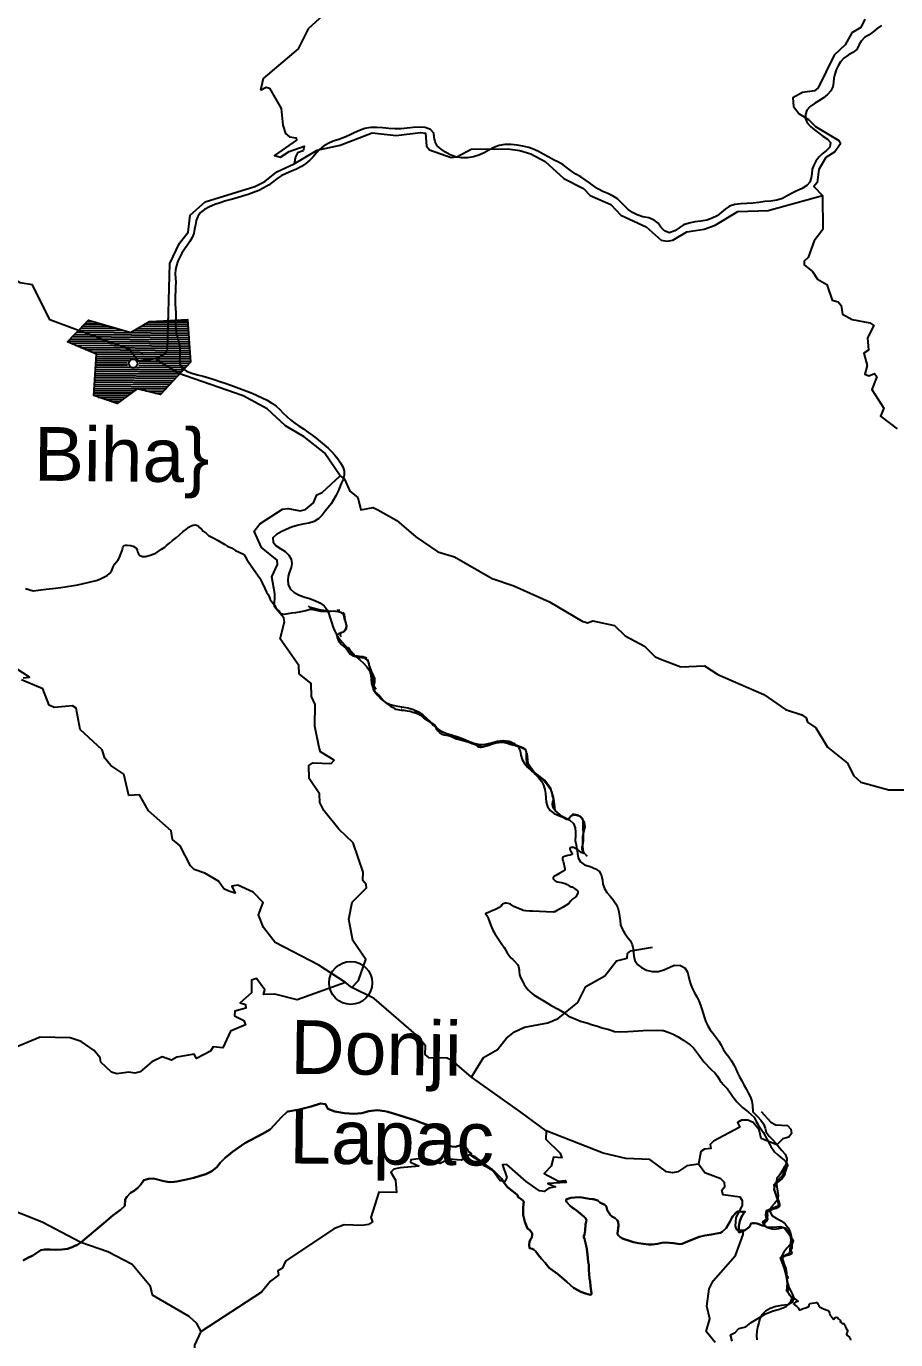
# Model space of a CAD drawing. Header units: metres. Extents: x 13.21 to 19.52, y 42.14 to 46.62.
# Drawn here: x 15.822 to 16.186, y 44.407 to 44.956 of the extents above; entities that cross this region are included whole.
import ezdxf

# ---------------------------------------------------------------- set-up
doc = ezdxf.new("R2010")
doc.units = ezdxf.units.M
doc.header["$MEASUREMENT"] = 0
for name, color, linetype in [('CESTE', 5, 'Continuous'), ('grad_ino', 252, 'Continuous'), ('grad_manji', 1, 'Continuous'), ('hr', 9, 'Continuous'), ('naziv_ino', 252, 'Continuous'), ('naziv_manji', 1, 'Continuous'), ('PRUGE', 7, 'Continuous'), ('RIJEKE', 4, 'Continuous')]:
    doc.layers.add(name, color=color, linetype=linetype)
doc.styles.get("Standard").update_dxf_attribs({"font": 'arial.ttf'})

# ---------------------------------------------------------------- blocks, each defined once
blk = doc.blocks.new('*X41')
at = {"color": 0}
for p, q in [((15.84511, 44.83009), (15.86003, 44.82998)), ((15.84598, 44.83098), (15.85681, 44.8309)), ((15.84685, 44.83187), (15.85359, 44.83182)), ((15.84772, 44.83277), (15.85037, 44.83275)), ((15.86888, 44.82991), (15.88995, 44.82975)), ((15.87039, 44.8308), (15.88989, 44.83065)), ((15.8719, 44.83169), (15.88983, 44.83155)), ((15.87341, 44.83257), (15.88977, 44.83245)), ((15.88535, 44.83338), (15.88971, 44.83335)), ((15.83991, 44.82473), (15.89032, 44.82434)), ((15.84078, 44.82562), (15.89026, 44.82524)), ((15.84165, 44.82651), (15.8902, 44.82614)), ((15.84251, 44.82741), (15.89014, 44.82704)), ((15.84338, 44.8283), (15.89008, 44.82794)), ((15.84425, 44.82919), (15.86325, 44.82905)), ((15.86736, 44.82902), (15.89002, 44.82885)), ((15.84069, 44.82382), (15.89038, 44.82344)), ((15.84283, 44.82291), (15.89044, 44.82254)), ((15.84496, 44.82199), (15.8905, 44.82164)), ((15.84709, 44.82107), (15.89056, 44.82074)), ((15.84923, 44.82016), (15.89062, 44.81984)), ((15.85136, 44.81924), (15.89068, 44.81894)), ((15.8513, 44.81384), (15.86563, 44.81373)), ((15.85136, 44.81474), (15.86461, 44.81464)), ((15.85142, 44.81564), (15.86449, 44.81554)), ((15.85147, 44.81654), (15.86508, 44.81644)), ((15.85153, 44.81744), (15.8908, 44.81714)), ((15.85159, 44.81834), (15.89074, 44.81804)), ((15.86829, 44.81371), (15.88873, 44.81356)), ((15.86892, 44.81641), (15.89086, 44.81624)), ((15.86934, 44.81461), (15.88956, 44.81445)), ((15.86949, 44.81551), (15.89039, 44.81534)), ((15.85096, 44.80845), (15.88376, 44.8082)), ((15.85102, 44.80935), (15.88459, 44.80909)), ((15.85107, 44.81025), (15.88541, 44.80998)), ((15.85113, 44.81114), (15.88624, 44.81088)), ((15.85119, 44.81204), (15.88707, 44.81177)), ((15.85124, 44.81294), (15.8879, 44.81266)), ((15.85056, 44.80215), (15.86505, 44.80204)), ((15.85062, 44.80305), (15.86627, 44.80293)), ((15.85068, 44.80395), (15.86749, 44.80382)), ((15.85073, 44.80485), (15.88044, 44.80462)), ((15.85079, 44.80575), (15.88127, 44.80552)), ((15.85085, 44.80665), (15.8821, 44.80641)), ((15.8509, 44.80755), (15.88293, 44.8073)), ((15.87221, 44.80379), (15.87961, 44.80373)), ((15.87615, 44.80286), (15.87878, 44.80283)), ((15.85238, 44.80124), (15.86383, 44.80115)), ((15.85512, 44.80032), (15.86261, 44.80026)), ((15.85787, 44.79939), (15.86139, 44.79937))]:
    blk.add_line(p, q, dxfattribs=at)

msp = doc.modelspace()

# ---------------------------------------------------------------- linework, layer by layer
at = {"layer": 'CESTE'}
for p, q in [((15.95828, 44.55462), (15.95569, 44.55659)), ((16.02893, 44.50252), (16.00825, 44.51716)), ((16.03951, 44.49466), (16.02893, 44.50252)), ((15.98646, 44.4799), (15.97845, 44.47918)), ((15.98646, 44.4799), (15.97845, 44.47918))]:
    msp.add_line(p, q, dxfattribs=at)
for points in [[(15.8896, 44.98372), (15.89376, 44.97921), (15.89691, 44.97228), (15.90123, 44.97102), (15.90286, 44.96956), (15.91776, 44.96775), (15.92784, 44.96816), (15.93267, 44.96704), (15.9424, 44.96904), (15.94463, 44.96848), (15.94792, 44.96559), (15.94793, 44.96214), (15.94008, 44.95512), (15.93591, 44.94668), (15.92125, 44.93429), (15.92017, 44.92946)], [(16.17261, 44.95914), (16.17087, 44.95567), (16.16713, 44.95333), (16.16442, 44.94831), (16.15979, 44.94405), (16.15318, 44.9304), (16.15158, 44.92919), (16.14656, 44.92842), (16.14255, 44.92617), (16.14279, 44.92267), (16.14511, 44.91949), (16.14902, 44.9172), (16.15197, 44.91431), (16.16173, 44.90845), (16.1624, 44.90695), (16.16006, 44.90363), (16.15632, 44.90126), (16.15345, 44.89626), (16.15266, 44.8909), (16.15132, 44.88923), (16.15486, 44.88549)], [(15.92017, 44.92946), (15.92249, 44.93067), (15.92386, 44.93021), (15.92878, 44.92173), (15.92954, 44.91481)], [(15.92954, 44.91481), (15.93055, 44.9113), (15.93222, 44.90996), (15.93504, 44.90957), (15.93523, 44.90848), (15.92606, 44.9021), (15.92857, 44.90151), (15.93213, 44.90386), (15.93835, 44.906), (15.93799, 44.90413), (15.93565, 44.90319), (15.93472, 44.90164), (15.93424, 44.89861)], [(15.93424, 44.89861), (15.9438, 44.90442), (15.95349, 44.9065), (15.96677, 44.91165), (15.97681, 44.91049), (15.98693, 44.91181), (15.98907, 44.91152), (15.98944, 44.90604), (15.99079, 44.90449), (15.99979, 44.90125), (16.00214, 44.90157), (16.00822, 44.90472), (16.02344, 44.90493), (16.02842, 44.90429), (16.03309, 44.9029), (16.03909, 44.89959), (16.04687, 44.89257), (16.05503, 44.88829), (16.05786, 44.88544), (16.06653, 44.88173), (16.07073, 44.87724), (16.08133, 44.87239), (16.0875, 44.86676), (16.09002, 44.8663), (16.09237, 44.86678), (16.0982, 44.87031), (16.1055, 44.87138), (16.11003, 44.873), (16.11958, 44.87871), (16.13226, 44.87912), (16.15486, 44.88549)], [(15.87646, 44.81726), (15.8804, 44.81938), (15.88127, 44.8211), (15.88228, 44.85702), (15.88627, 44.86554), (15.88998, 44.87017), (15.89071, 44.87727), (15.89706, 44.88279), (15.91783, 44.88915), (15.92194, 44.89124), (15.92697, 44.89526), (15.93424, 44.89861)], [(15.87646, 44.81726), (15.86899, 44.81624), (15.86574, 44.82096), (15.83208, 44.83345), (15.82495, 44.84816), (15.8198, 44.84901), (15.81409, 44.85251), (15.80241, 44.85588), (15.79441, 44.8603), (15.78839, 44.86599), (15.78294, 44.87599), (15.77902, 44.87821), (15.77734, 44.88143), (15.76247, 44.87942), (15.75742, 44.87965), (15.74258, 44.88188), (15.72989, 44.88224), (15.724, 44.88514)], [(16.15486, 44.88549), (16.15505, 44.87126), (16.15151, 44.86644), (16.14893, 44.85951), (16.14722, 44.85806), (16.14731, 44.85648), (16.15068, 44.85367), (16.15285, 44.85048), (16.1567, 44.84829), (16.15896, 44.84164), (16.16148, 44.84099), (16.16268, 44.83942), (16.16327, 44.83583), (16.16726, 44.83364), (16.17464, 44.8323), (16.1763, 44.83109), (16.17372, 44.82597), (16.17418, 44.8208), (16.17217, 44.81951), (16.17362, 44.81436), (16.17258, 44.81085), (16.17426, 44.81004), (16.1767, 44.81105), (16.17768, 44.80965), (16.1755, 44.80432), (16.1806, 44.79652), (16.17918, 44.79318), (16.18606, 44.78802)], [(15.95343, 44.76827), (15.94682, 44.77795), (15.93841, 44.78466), (15.93064, 44.78926), (15.92293, 44.79632), (15.91287, 44.80176), (15.88561, 44.8112), (15.87646, 44.81726)], [(15.95828, 44.55462), (15.96108, 44.55754), (15.96417, 44.56628), (15.95866, 44.57426), (15.95705, 44.58313), (15.95847, 44.59025), (15.96447, 44.59616), (15.9643, 44.59762), (15.96284, 44.5992), (15.96298, 44.60279), (15.95885, 44.615), (15.95285, 44.62072), (15.94662, 44.62849), (15.94497, 44.63187), (15.94486, 44.63547), (15.94043, 44.6419), (15.94033, 44.64736), (15.94198, 44.64836), (15.94966, 44.64818), (15.95091, 44.64948), (15.94526, 44.65307), (15.94466, 44.65486), (15.9429, 44.66377), (15.94301, 44.67276), (15.94152, 44.67619), (15.94134, 44.68153), (15.93635, 44.68555), (15.93621, 44.68906), (15.92838, 44.70018), (15.93015, 44.70729), (15.92989, 44.70902), (15.92594, 44.71357), (15.92616, 44.71899), (15.92487, 44.72611), (15.92722, 44.73123), (15.92705, 44.73307), (15.92058, 44.73839), (15.91749, 44.74523), (15.91987, 44.74833), (15.92934, 44.75438), (15.93165, 44.75468), (15.93671, 44.7537), (15.93892, 44.7542), (15.94228, 44.75699), (15.94371, 44.76034), (15.94589, 44.76133), (15.95343, 44.76827)], [(15.95343, 44.76827), (15.95521, 44.76695), (15.95753, 44.7619), (15.96086, 44.75922), (15.96208, 44.75413), (15.96717, 44.75514), (15.96914, 44.75417), (15.97704, 44.74972), (15.98509, 44.74279), (15.99417, 44.73653), (16.00117, 44.73451), (16.01686, 44.72547), (16.02592, 44.72231), (16.04094, 44.71567), (16.0545, 44.70762), (16.05678, 44.70687), (16.05902, 44.70777), (16.06806, 44.70584), (16.07252, 44.70153), (16.08051, 44.69719), (16.08492, 44.69282), (16.08697, 44.69188), (16.09575, 44.68848), (16.10567, 44.68894), (16.11115, 44.68539), (16.13048, 44.67696), (16.13941, 44.67064), (16.14628, 44.66851), (16.14808, 44.66722), (16.14869, 44.66545), (16.15212, 44.66305), (16.15701, 44.65497), (16.16536, 44.64826), (16.16784, 44.64316), (16.17094, 44.64039), (16.18267, 44.63713), (16.2003, 44.63717)], [(15.82106, 44.68392), (15.82362, 44.68421), (15.81802, 44.68784)], [(15.95569, 44.55659), (15.94457, 44.56388), (15.92628, 44.57339), (15.92144, 44.57969), (15.91935, 44.5849), (15.92132, 44.59009), (15.91706, 44.59444), (15.91063, 44.59729), (15.90813, 44.59691), (15.90952, 44.59395), (15.90699, 44.59476), (15.90489, 44.5958), (15.90263, 44.59894), (15.8969, 44.60229), (15.89244, 44.60391), (15.8909, 44.60533), (15.88657, 44.61378), (15.88335, 44.61645), (15.88286, 44.62001), (15.87338, 44.62837), (15.86959, 44.63505), (15.86509, 44.63472), (15.86305, 44.64366), (15.85767, 44.64727), (15.85515, 44.6504), (15.85403, 44.65383), (15.84482, 44.6623), (15.84308, 44.67131), (15.84161, 44.67218), (15.8339, 44.67151), (15.8319, 44.67246), (15.82927, 44.67936), (15.82024, 44.68308)], [(16.00825, 44.51716), (16.01333, 44.5253), (16.01921, 44.52867), (16.0229, 44.53335), (16.02626, 44.53605), (16.03043, 44.53801), (16.04018, 44.53976), (16.04451, 44.54156), (16.05266, 44.54835), (16.05608, 44.55502), (16.06396, 44.55951), (16.06892, 44.56577), (16.07335, 44.56683), (16.07347, 44.56871), (16.07483, 44.56993), (16.0839, 44.57144)], [(15.95569, 44.55659), (15.93547, 44.54938), (15.92608, 44.55183), (15.92142, 44.55167), (15.92199, 44.55357), (15.91842, 44.55839), (15.91639, 44.55762), (15.91645, 44.5523), (15.91164, 44.54821), (15.91393, 44.5474), (15.91398, 44.546), (15.90936, 44.54469), (15.90929, 44.54279), (15.91323, 44.54077), (15.9139, 44.53892), (15.90766, 44.53628), (15.90447, 44.52932), (15.90035, 44.52978), (15.89926, 44.52802), (15.89343, 44.52488), (15.89238, 44.52665), (15.88514, 44.5254), (15.88304, 44.52423), (15.87902, 44.52563), (15.8748, 44.52351), (15.86983, 44.51936), (15.86766, 44.51882), (15.86511, 44.51923), (15.86017, 44.5185), (15.85796, 44.51914), (15.85341, 44.52339), (15.85324, 44.52523), (15.85069, 44.52829), (15.84529, 44.53204), (15.84069, 44.53352), (15.82816, 44.53377), (15.80626, 44.5247)], [(16.00825, 44.51716), (16.00024, 44.52408), (15.99811, 44.52498), (15.99058, 44.52522), (15.98888, 44.52661), (15.98907, 44.53014), (15.98524, 44.5348), (15.96757, 44.55001), (15.95828, 44.55462)], [(15.89534, 44.41092), (15.89351, 44.41426), (15.89038, 44.41707), (15.87499, 44.42605), (15.87421, 44.42962), (15.86649, 44.43882), (15.85632, 44.4441), (15.84511, 44.4481), (15.82889, 44.45655), (15.80248, 44.46698), (15.78118, 44.48224), (15.76336, 44.49223), (15.76101, 44.49533), (15.76317, 44.5005), (15.762, 44.5032)], [(16.12927, 44.50282), (16.13339, 44.49832), (16.13545, 44.49723), (16.14026, 44.49692), (16.14176, 44.49538), (16.142, 44.49359), (16.14083, 44.49206), (16.13841, 44.49136), (16.13587, 44.48885), (16.12937, 44.49151), (16.12849, 44.49513), (16.12595, 44.49824), (16.12374, 44.49913), (16.12113, 44.49911), (16.11935, 44.49816), (16.12043, 44.49627), (16.10944, 44.49039), (16.10798, 44.48894), (16.10826, 44.48725), (16.10559, 44.48698), (16.10414, 44.48601), (16.10312, 44.48074)], [(16.03951, 44.49466), (16.03937, 44.49121), (16.0453, 44.48534), (16.04598, 44.48335), (16.04259, 44.48364), (16.04158, 44.47987), (16.03871, 44.47688), (16.04468, 44.47372), (16.04748, 44.47397), (16.04791, 44.47313), (16.04023, 44.47266), (16.04335, 44.47128), (16.0406, 44.47077), (16.03864, 44.46941), (16.03676, 44.46969), (16.03114, 44.47352), (16.02302, 44.48059), (16.02122, 44.48042), (16.02311, 44.47523), (16.0222, 44.47355), (16.02026, 44.47376), (16.01679, 44.47868), (16.00977, 44.48385), (16.00751, 44.4847), (16.00402, 44.48238), (15.99893, 44.48287), (15.99516, 44.48106), (15.98825, 44.4833), (15.98292, 44.48251), (15.98283, 44.48161), (15.98646, 44.4799)], [(16.10312, 44.48074), (16.09823, 44.48003), (16.09443, 44.4776), (16.09221, 44.47708), (16.08973, 44.47756), (16.08273, 44.48276), (16.07279, 44.48316), (16.06324, 44.4854), (16.03951, 44.49466)], [(15.97845, 44.47918), (15.97587, 44.47867), (15.97459, 44.47742), (15.9765, 44.47407), (15.97691, 44.46889), (15.96953, 44.46912), (15.96626, 44.45847), (15.96687, 44.45663), (15.96523, 44.45552), (15.96268, 44.45517), (15.95513, 44.45545), (15.95084, 44.45374), (15.93065, 44.44025), (15.92914, 44.43711), (15.92734, 44.43627), (15.92772, 44.43435), (15.92438, 44.43191), (15.92054, 44.42729), (15.89534, 44.41092)], [(16.11013, 44.40622), (16.10634, 44.41087), (16.10779, 44.41616), (16.10665, 44.42148), (16.10751, 44.42863), (16.10924, 44.43198), (16.11855, 44.44264), (16.12179, 44.45141), (16.12189, 44.45302), (16.11917, 44.45332), (16.11862, 44.45481), (16.11879, 44.45853), (16.12151, 44.46356), (16.12157, 44.46541), (16.12053, 44.46694), (16.11345, 44.468), (16.11284, 44.46987), (16.11414, 44.47147), (16.11392, 44.47317), (16.11251, 44.47468), (16.10582, 44.47716), (16.10312, 44.48074)], [(15.85913, 44.30327), (15.86086, 44.30663), (15.86111, 44.32097), (15.85761, 44.32759), (15.86575, 44.34457), (15.8606, 44.36027), (15.86575, 44.36415), (15.87246, 44.37162), (15.88504, 44.38027), (15.88525, 44.39284), (15.89287, 44.3998), (15.89272, 44.40512), (15.89534, 44.41092)]]:
    msp.add_lwpolyline(points, dxfattribs=at)
at = {"layer": 'grad_ino'}
msp.add_lwpolyline([(15.87966, 44.8331), (15.8897, 44.83359), (15.89089, 44.81587), (15.88513, 44.80967), (15.87832, 44.80234), (15.86861, 44.80464), (15.8603, 44.79858), (15.85055, 44.80185), (15.85163, 44.81912), (15.83952, 44.82432), (15.8426, 44.82749), (15.84828, 44.83335), (15.86605, 44.82825), (15.87383, 44.83282)], close=True, dxfattribs=at)
msp.add_circle((15.86698, 44.81525), 0.0018, dxfattribs=at)
at = {"layer": 'grad_manji'}
msp.add_circle((15.95784, 44.55648), 0.00898, dxfattribs=at)
at = {"layer": 'hr'}
for points in [[(15.82204, 44.72132), (15.82525, 44.72032), (15.83061, 44.72096), (15.83453, 44.72141), (15.83679, 44.72163), (15.84383, 44.72278), (15.84864, 44.72392), (15.852, 44.7248), (15.85352, 44.72541), (15.85501, 44.72613), (15.85612, 44.72673), (15.85712, 44.72755), (15.85792, 44.7285), (15.85877, 44.73059), (15.85922, 44.73142), (15.86067, 44.73329), (15.86122, 44.73427), (15.86181, 44.73579), (15.8624, 44.73708), (15.86271, 44.73835), (15.86291, 44.73889), (15.86322, 44.73918), (15.86375, 44.73932), (15.86451, 44.73936), (15.86595, 44.73919), (15.86696, 44.73887), (15.86765, 44.73856), (15.86817, 44.73809), (15.86858, 44.73737), (15.86883, 44.73657), (15.86916, 44.7358), (15.8694, 44.73534), (15.86981, 44.735), (15.87079, 44.73458), (15.87207, 44.73459), (15.87416, 44.73516), (15.87521, 44.73553), (15.87649, 44.73608), (15.87886, 44.73772), (15.88019, 44.73857), (15.88094, 44.73926), (15.88212, 44.7402), (15.88332, 44.74129), (15.88505, 44.7425), (15.88637, 44.74362), (15.8879, 44.74502), (15.8893, 44.74611), (15.89019, 44.74688), (15.89112, 44.74737), (15.89199, 44.74769), (15.89289, 44.74785), (15.89344, 44.74771), (15.89405, 44.74743), (15.89473, 44.7468), (15.89546, 44.74602), (15.89626, 44.74527), (15.89743, 44.74442), (15.89846, 44.74336), (15.90063, 44.74232), (15.90212, 44.74147), (15.90521, 44.73958), (15.90654, 44.73886), (15.90804, 44.7382), (15.90972, 44.73717), (15.91302, 44.73554), (15.91335, 44.73531), (15.91449, 44.7333), (15.91531, 44.73205), (15.91981, 44.72557), (15.9209, 44.7236), (15.92193, 44.72131), (15.92262, 44.71979), (15.92334, 44.7187), (15.9239, 44.71753), (15.92421, 44.71665), (15.92507, 44.7156), (15.92607, 44.71412), (15.9266, 44.71319), (15.92708, 44.71245), (15.92775, 44.71187), (15.92855, 44.71082), (15.92929, 44.71065), (15.93013, 44.71056), (15.93322, 44.71105), (15.93495, 44.71128), (15.93717, 44.71162), (15.93905, 44.71207), (15.94093, 44.71268), (15.94126, 44.71268), (15.94342, 44.71224), (15.94519, 44.71184), (15.94644, 44.71173), (15.94821, 44.71172), (15.94941, 44.71179), (15.95077, 44.71191), (15.95145, 44.71185), (15.95254, 44.71167), (15.95363, 44.71133), (15.9543, 44.71093), (15.95462, 44.71047), (15.95503, 44.70976), (15.95518, 44.70817), (15.95551, 44.70757), (15.95579, 44.70685), (15.95595, 44.70608), (15.95587, 44.70528), (15.95566, 44.70422), (15.9549, 44.70322), (15.95431, 44.70285), (15.95342, 44.70245), (15.95294, 44.70248), (15.95242, 44.70201), (15.95209, 44.70161), (15.95212, 44.70076), (15.95258, 44.69964), (15.95309, 44.69878), (15.95397, 44.69791), (15.9559, 44.6962), (15.95663, 44.69528), (15.95759, 44.69379), (15.95839, 44.69331), (15.95898, 44.69308), (15.9604, 44.69273), (15.96341, 44.69233), (15.96441, 44.69173), (15.96497, 44.6911), (15.96525, 44.69061), (15.96537, 44.68979), (15.96577, 44.68774), (15.96606, 44.68706), (15.96685, 44.68583), (15.96778, 44.68368), (15.96782, 44.68198), (15.96753, 44.68088), (15.96717, 44.67989), (15.96721, 44.67912), (15.96745, 44.67846), (15.96804, 44.67789), (15.9699, 44.6764), (15.97146, 44.67454), (15.97223, 44.67371), (15.97327, 44.67297), (15.97363, 44.6727), (15.97447, 44.6721), (15.97554, 44.6715), (15.97627, 44.67101), (15.97667, 44.6709), (15.979, 44.67041), (15.98005, 44.67036), (15.98141, 44.67021), (15.9827, 44.66998), (15.98427, 44.66944), (15.98527, 44.66912), (15.9863, 44.66875), (15.98703, 44.66837), (15.98766, 44.6678), (15.98818, 44.6672), (15.99124, 44.66528), (15.99284, 44.66436), (15.99345, 44.66364), (15.9936, 44.66247), (15.99399, 44.66207), (15.99463, 44.66167), (15.99509, 44.66095), (15.99556, 44.66056), (15.99686, 44.66006), (15.99771, 44.65997), (15.99868, 44.65982), (15.99951, 44.65956), (16.00079, 44.65901), (16.00191, 44.65839), (16.00264, 44.65828), (16.00327, 44.65822), (16.00519, 44.65766), (16.00723, 44.65706), (16.00856, 44.65656), (16.00974, 44.65626), (16.01024, 44.656), (16.0105, 44.6558), (16.01094, 44.65531), (16.0113, 44.65505), (16.01187, 44.65501), (16.01252, 44.65502), (16.01299, 44.65509), (16.01512, 44.65568), (16.01751, 44.65648), (16.01901, 44.65692), (16.01969, 44.65697), (16.02028, 44.65711), (16.02133, 44.65708), (16.02264, 44.65672), (16.02369, 44.65649), (16.02437, 44.65618), (16.026, 44.65582), (16.02825, 44.65526), (16.02925, 44.65485), (16.03005, 44.65448), (16.03066, 44.65407), (16.03089, 44.6537), (16.03111, 44.65295), (16.03119, 44.65212), (16.03112, 44.65109), (16.0312, 44.65026), (16.03123, 44.64871), (16.03145, 44.64816), (16.03177, 44.64759), (16.03269, 44.64639), (16.03351, 44.64537), (16.03494, 44.64373), (16.03665, 44.64243), (16.03729, 44.64189), (16.03801, 44.64157), (16.03869, 44.64093), (16.04003, 44.63917), (16.04124, 44.63741), (16.04183, 44.63589), (16.04206, 44.63457), (16.04236, 44.63354), (16.04236, 44.6328), (16.04212, 44.63209), (16.04203, 44.63128), (16.04205, 44.63121), (16.04217, 44.63021), (16.04221, 44.62993), (16.04372, 44.6281), (16.04398, 44.62775), (16.04445, 44.62732), (16.04497, 44.62707), (16.0455, 44.62652), (16.04578, 44.62629), (16.04607, 44.62623), (16.04636, 44.62604), (16.04678, 44.6256), (16.04746, 44.62516), (16.04797, 44.62488), (16.04837, 44.62493), (16.04861, 44.62499), (16.04888, 44.6251), (16.0491, 44.62526), (16.04965, 44.62594), (16.05014, 44.62639), (16.05088, 44.62675), (16.05135, 44.62675), (16.05171, 44.6267), (16.05276, 44.62641), (16.05332, 44.62622), (16.05402, 44.62584), (16.0547, 44.62514), (16.05487, 44.62409), (16.05476, 44.62301), (16.05477, 44.62046), (16.05496, 44.61996), (16.055, 44.6197), (16.05501, 44.61863), (16.05496, 44.61746), (16.05498, 44.61565), (16.05469, 44.61397), (16.05442, 44.61313), (16.05444, 44.61261), (16.05439, 44.61223), (16.05447, 44.61194), (16.05518, 44.61089), (16.0552, 44.61071), (16.05511, 44.61061), (16.05491, 44.61063), (16.05406, 44.61095), (16.05307, 44.61183), (16.05266, 44.61202), (16.0515, 44.61276), (16.05115, 44.61303), (16.0509, 44.61311), (16.05018, 44.61312), (16.04991, 44.61305), (16.04957, 44.61288), (16.0494, 44.61274), (16.04932, 44.61255), (16.04954, 44.61199), (16.04986, 44.61134), (16.05041, 44.61047), (16.05045, 44.61032), (16.05039, 44.61021), (16.05021, 44.6101), (16.04957, 44.60992), (16.04854, 44.6097), (16.04719, 44.60936), (16.04649, 44.60901), (16.04635, 44.60876), (16.04628, 44.60857), (16.04634, 44.60796), (16.04655, 44.60733), (16.04732, 44.60427), (16.04735, 44.60391), (16.04724, 44.60368), (16.04711, 44.60346), (16.04521, 44.60227), (16.04353, 44.60141), (16.04291, 44.60114), (16.04265, 44.60095), (16.04249, 44.60074), (16.0424, 44.60049), (16.04236, 44.60027), (16.04245, 44.60001), (16.04285, 44.59956), (16.04328, 44.59914), (16.04373, 44.59884), (16.0442, 44.59865), (16.04583, 44.59841), (16.04649, 44.59827), (16.04748, 44.59795), (16.04795, 44.59771), (16.04829, 44.59763), (16.04905, 44.59705), (16.04962, 44.5967), (16.04987, 44.59665), (16.05011, 44.59665), (16.05029, 44.59659), (16.05186, 44.59556), (16.05251, 44.59497), (16.05272, 44.59465), (16.05269, 44.5941), (16.05207, 44.59261), (16.05182, 44.59239), (16.05109, 44.59195), (16.05059, 44.59157), (16.04977, 44.59081), (16.04915, 44.58982), (16.04901, 44.58963), (16.04883, 44.5895), (16.04663, 44.58818), (16.04375, 44.58653), (16.04308, 44.58616), (16.04283, 44.58615), (16.04246, 44.58608), (16.03382, 44.58649), (16.03287, 44.58652), (16.03246, 44.58645), (16.03099, 44.58658), (16.02991, 44.5868), (16.02899, 44.58709), (16.0279, 44.58755), (16.02599, 44.58847), (16.02461, 44.58935), (16.02413, 44.58954), (16.02361, 44.58967), (16.02291, 44.58978), (16.02239, 44.58978), (16.02195, 44.58971), (16.02162, 44.58957), (16.02129, 44.58938), (16.02094, 44.58906), (16.02056, 44.58846), (16.02027, 44.5882), (16.0199, 44.58798), (16.01856, 44.5873), (16.01689, 44.58663), (16.01473, 44.58568), (16.01414, 44.58551), (16.01475, 44.58462), (16.01531, 44.58347), (16.01578, 44.58204), (16.01641, 44.5804), (16.01724, 44.57857), (16.01824, 44.57686), (16.0207, 44.57302), (16.02196, 44.57127), (16.02304, 44.56929), (16.02396, 44.56814), (16.02472, 44.56696), (16.02552, 44.56622), (16.02615, 44.56573), (16.0277, 44.56398), (16.02794, 44.5634), (16.02802, 44.56268), (16.02821, 44.56197), (16.02825, 44.56111), (16.02836, 44.55997), (16.0288, 44.55879), (16.02955, 44.55721), (16.03035, 44.55586), (16.03126, 44.55437), (16.03205, 44.55342), (16.03309, 44.55252), (16.03454, 44.55138), (16.03652, 44.55008), (16.03892, 44.5487), (16.04164, 44.54708), (16.04447, 44.54556), (16.04683, 44.54417), (16.04883, 44.54265), (16.0495, 44.54227), (16.0519, 44.54129), (16.05385, 44.54054), (16.0565, 44.53981), (16.0589, 44.53899), (16.0609, 44.53835), (16.06329, 44.53764), (16.06522, 44.53716), (16.06697, 44.53661), (16.06809, 44.5362), (16.06994, 44.53611), (16.07358, 44.53618), (16.07582, 44.53629), (16.07792, 44.53651), (16.08, 44.53659), (16.08544, 44.5368), (16.0879, 44.53662), (16.08849, 44.53654), (16.09048, 44.53587), (16.09248, 44.53503), (16.09468, 44.53391), (16.09664, 44.53264), (16.09836, 44.53143), (16.09971, 44.53056), (16.10102, 44.52939), (16.1036, 44.526), (16.10532, 44.52355), (16.10845, 44.52027), (16.10991, 44.51886), (16.11095, 44.5176), (16.11191, 44.5162), (16.11238, 44.51518), (16.11296, 44.51454), (16.11333, 44.51415), (16.11523, 44.51222), (16.11738, 44.50912), (16.1181, 44.508), (16.11908, 44.50686), (16.12152, 44.50446), (16.12402, 44.50246), (16.12631, 44.50039), (16.12719, 44.49856), (16.12803, 44.49718), (16.13017, 44.49409), (16.13082, 44.49285), (16.13157, 44.49153), (16.13217, 44.49019), (16.13303, 44.48871), (16.13337, 44.48812), (16.13489, 44.48591), (16.13628, 44.48462), (16.13727, 44.48377), (16.13828, 44.48304), (16.13902, 44.48244), (16.13975, 44.48166), (16.14023, 44.48077), (16.14027, 44.48028), (16.14018, 44.47971), (16.13982, 44.47928), (16.13927, 44.4776), (16.139, 44.47598), (16.13809, 44.47473), (16.13708, 44.47399), (16.13551, 44.47258), (16.135, 44.47172), (16.13467, 44.47087), (16.13462, 44.47013), (16.13515, 44.46892), (16.13543, 44.46789), (16.13577, 44.46691), (16.13642, 44.46582), (16.13697, 44.46411), (16.13701, 44.46353), (16.13677, 44.46307), (16.13628, 44.46267), (16.13551, 44.4623), (16.13441, 44.46193), (16.13396, 44.46185), (16.13317, 44.46138), (16.13252, 44.4613), (16.13208, 44.4611), (16.13192, 44.46079), (16.13183, 44.4601), (16.13195, 44.45913), (16.13179, 44.45861), (16.13198, 44.45781), (16.13195, 44.45744), (16.13162, 44.45709), (16.13081, 44.45638), (16.13054, 44.45586), (16.13058, 44.45552), (16.13114, 44.45495), (16.13042, 44.45497), (16.12974, 44.45517), (16.12766, 44.45597), (16.1265, 44.45612), (16.1257, 44.45616), (16.12518, 44.45598), (16.12482, 44.4556), (16.12466, 44.45498), (16.12434, 44.4545), (16.12276, 44.45337), (16.12186, 44.45296), (16.12013, 44.45227), (16.1199, 44.45293), (16.11997, 44.45371), (16.11994, 44.45493), (16.12043, 44.45694), (16.12095, 44.45843), (16.12147, 44.4594), (16.12207, 44.46026), (16.12256, 44.46084), (16.12238, 44.46084), (16.12116, 44.46089), (16.12048, 44.46101), (16.1194, 44.46093), (16.11857, 44.46027), (16.11798, 44.45961), (16.11742, 44.45905), (16.11706, 44.45839), (16.11627, 44.45665), (16.11463, 44.454), (16.113, 44.4525), (16.11228, 44.45212), (16.11144, 44.45193), (16.1099, 44.45171), (16.10862, 44.45144), (16.10574, 44.45094), (16.10345, 44.45045), (16.09749, 44.44806), (16.09629, 44.44755), (16.09538, 44.44733), (16.09529, 44.44735), (16.09261, 44.44779), (16.091, 44.44796), (16.08941, 44.448), (16.08778, 44.44791), (16.08596, 44.44751), (16.08388, 44.44727), (16.0822, 44.44724), (16.08008, 44.44751), (16.07805, 44.44781), (16.07601, 44.44823), (16.07382, 44.44882), (16.07211, 44.44937), (16.07107, 44.44987), (16.07024, 44.45042), (16.06965, 44.451), (16.06934, 44.45146), (16.06922, 44.45198), (16.06954, 44.45386), (16.06968, 44.45521), (16.06954, 44.45674), (16.06908, 44.45743), (16.06836, 44.45821), (16.06749, 44.45864), (16.06682, 44.45902), (16.06643, 44.45948), (16.06583, 44.46025), (16.06502, 44.4615), (16.06486, 44.46224), (16.06468, 44.4629), (16.0644, 44.46339), (16.06401, 44.4638), (16.06194, 44.46473), (16.06159, 44.46509), (16.06103, 44.46556), (16.05932, 44.46612), (16.05885, 44.46618), (16.05744, 44.46623), (16.05676, 44.46644), (16.05441, 44.46685), (16.05321, 44.46692), (16.04977, 44.46666), (16.04852, 44.46635), (16.04804, 44.46612), (16.04788, 44.46583), (16.04782, 44.46546), (16.04801, 44.46503), (16.04944, 44.46345), (16.05047, 44.46259), (16.05114, 44.46209), (16.05197, 44.4616), (16.05371, 44.46012), (16.05458, 44.45949), (16.05534, 44.45882), (16.05573, 44.45836), (16.05605, 44.45787), (16.05628, 44.45741), (16.05623, 44.45684), (16.05596, 44.45549), (16.05581, 44.45299), (16.05549, 44.45134), (16.05521, 44.45062), (16.05521, 44.45046), (16.0552, 44.45033), (16.05548, 44.4496), (16.05592, 44.4479), (16.05649, 44.44545), (16.05681, 44.44302), (16.05687, 44.44147), (16.05705, 44.43976), (16.05736, 44.43874), (16.05736, 44.4366), (16.0575, 44.43496), (16.05755, 44.43302), (16.05784, 44.43178), (16.05805, 44.4298), (16.05849, 44.42684), (16.05838, 44.42645), (16.05821, 44.42628), (16.05793, 44.42617), (16.05597, 44.42675), (16.05399, 44.42745), (16.05299, 44.42795), (16.05097, 44.42908), (16.04813, 44.43166), (16.04426, 44.43492), (16.04133, 44.43701), (16.0407, 44.4375), (16.03906, 44.43954), (16.03755, 44.44118), (16.03622, 44.44281), (16.03515, 44.44425), (16.03468, 44.44482), (16.03444, 44.44502), (16.03365, 44.44534), (16.03306, 44.44547), (16.03259, 44.44561), (16.03243, 44.44701), (16.03257, 44.44833), (16.03296, 44.44924), (16.03356, 44.45008), (16.03365, 44.45132), (16.0336, 44.45189), (16.03266, 44.45322), (16.03175, 44.45392), (16.03062, 44.45662), (16.02984, 44.45953), (16.02983, 44.46055), (16.02992, 44.46255), (16.03008, 44.46408), (16.0301, 44.46506), (16.02981, 44.46541), (16.02897, 44.46627), (16.02802, 44.46679), (16.0278, 44.467), (16.02746, 44.46782), (16.02718, 44.46815), (16.02336, 44.47118), (16.02155, 44.47352), (16.02076, 44.4748), (16.02044, 44.4752), (16.01888, 44.47666), (16.01775, 44.47779), (16.01745, 44.47802), (16.01605, 44.47884), (16.01468, 44.47971), (16.01345, 44.48016), (16.0127, 44.48071), (16.01011, 44.4832), (16.00941, 44.48358), (16.00826, 44.48431), (16.00822, 44.48517), (16.00705, 44.486), (16.00672, 44.48631), (16.00645, 44.48716), (16.00612, 44.48761), (16.00585, 44.48812), (16.00466, 44.48879), (16.00379, 44.48869), (16.00155, 44.48807), (16.00011, 44.48811), (15.99893, 44.48835), (15.99812, 44.48882), (15.99794, 44.48933), (15.99781, 44.49035), (15.99782, 44.49158), (15.99757, 44.49268), (15.99682, 44.49374), (15.99564, 44.49482), (15.99463, 44.49541), (15.99269, 44.49657), (15.99147, 44.49695), (15.98941, 44.49738), (15.98737, 44.498), (15.98464, 44.4991), (15.98101, 44.50021), (15.97754, 44.50134), (15.97335, 44.50258), (15.97212, 44.50295), (15.96885, 44.50337), (15.96539, 44.50287), (15.96246, 44.50212), (15.9592, 44.50175), (15.95521, 44.50205), (15.95123, 44.50273), (15.94833, 44.50393), (15.94727, 44.50588), (15.94528, 44.50616), (15.94126, 44.50489), (15.93634, 44.50363), (15.93177, 44.50283), (15.93142, 44.50277), (15.92882, 44.50029), (15.92759, 44.49887), (15.92584, 44.49704), (15.92414, 44.49527), (15.92095, 44.49344), (15.91362, 44.48957), (15.90848, 44.48598), (15.90764, 44.48526), (15.90542, 44.48335), (15.90333, 44.48131), (15.90193, 44.47954), (15.89985, 44.4778), (15.89736, 44.47664), (15.89488, 44.47587), (15.89226, 44.475), (15.88854, 44.47415), (15.88523, 44.47349), (15.88415, 44.47339), (15.88207, 44.47322), (15.87975, 44.47363), (15.8755, 44.47474), (15.8733, 44.47466), (15.87139, 44.47409), (15.87011, 44.47233), (15.86899, 44.47096), (15.86733, 44.4696), (15.86581, 44.46883), (15.86428, 44.46716), (15.86357, 44.46599), (15.86353, 44.46334), (15.86336, 44.46318), (15.86173, 44.46168), (15.85867, 44.45945), (15.85477, 44.45613), (15.84505, 44.44805), (15.84339, 44.44698), (15.84299, 44.44681), (15.84285, 44.44674), (15.84145, 44.44611), (15.83954, 44.44535), (15.83719, 44.44506), (15.83444, 44.44499), (15.83225, 44.44511), (15.82991, 44.44512), (15.82841, 44.44483), (15.82716, 44.44396), (15.82508, 44.4426), (15.823, 44.44163), (15.82107, 44.44057)], [(15.82107, 44.44057), (15.823, 44.44163), (15.82508, 44.4426), (15.82716, 44.44396), (15.82841, 44.44483), (15.82991, 44.44512), (15.83225, 44.44511), (15.83444, 44.44499), (15.83719, 44.44506), (15.83954, 44.44535), (15.84145, 44.44611), (15.84285, 44.44674), (15.84299, 44.44681), (15.84339, 44.44698), (15.84505, 44.44805), (15.85477, 44.45613), (15.85867, 44.45945), (15.86173, 44.46168), (15.86336, 44.46318), (15.86353, 44.46334), (15.86357, 44.46599), (15.86428, 44.46716), (15.86581, 44.46883), (15.86733, 44.4696), (15.86899, 44.47096), (15.87011, 44.47233), (15.87139, 44.47409), (15.8733, 44.47466), (15.8755, 44.47474), (15.87975, 44.47363), (15.88207, 44.47322), (15.88415, 44.47339), (15.88523, 44.47349), (15.88854, 44.47415), (15.89226, 44.475), (15.89488, 44.47587), (15.89736, 44.47664), (15.89985, 44.4778), (15.90193, 44.47954), (15.90333, 44.48131), (15.90542, 44.48335), (15.90764, 44.48526), (15.90848, 44.48598), (15.91362, 44.48957), (15.92095, 44.49344), (15.92414, 44.49527), (15.92584, 44.49704), (15.92759, 44.49887), (15.92882, 44.50029), (15.93142, 44.50277), (15.93177, 44.50283), (15.93634, 44.50363), (15.94126, 44.50489), (15.94528, 44.50616), (15.94727, 44.50588), (15.94833, 44.50393), (15.95123, 44.50273), (15.95521, 44.50205), (15.9592, 44.50175), (15.96246, 44.50212), (15.96539, 44.50287), (15.96885, 44.50337), (15.97212, 44.50295), (15.97335, 44.50258), (15.97754, 44.50134), (15.98101, 44.50021), (15.98464, 44.4991), (15.98737, 44.498), (15.98941, 44.49738), (15.99147, 44.49695), (15.99269, 44.49657), (15.99463, 44.49541), (15.99564, 44.49482), (15.99682, 44.49374), (15.99757, 44.49268), (15.99782, 44.49158), (15.99781, 44.49035), (15.99794, 44.48933), (15.99812, 44.48882), (15.99893, 44.48835), (16.00011, 44.48811), (16.00155, 44.48807), (16.00379, 44.48869), (16.00466, 44.48879), (16.00585, 44.48812), (16.00612, 44.48761), (16.00645, 44.48716), (16.00672, 44.48631), (16.00705, 44.486), (16.00822, 44.48517), (16.00826, 44.48431), (16.00941, 44.48358), (16.01011, 44.4832), (16.0127, 44.48071), (16.01345, 44.48016), (16.01468, 44.47971), (16.01605, 44.47884), (16.01745, 44.47802), (16.01775, 44.47779), (16.01888, 44.47666), (16.02044, 44.4752), (16.02076, 44.4748), (16.02155, 44.47352), (16.02336, 44.47118), (16.02718, 44.46815), (16.02746, 44.46782), (16.0278, 44.467), (16.02802, 44.46679), (16.02897, 44.46627), (16.02981, 44.46541), (16.0301, 44.46506), (16.03008, 44.46408), (16.02992, 44.46255), (16.02983, 44.46055), (16.02984, 44.45953), (16.03062, 44.45662), (16.03175, 44.45392), (16.03266, 44.45322), (16.0336, 44.45189), (16.03365, 44.45132), (16.03356, 44.45008), (16.03296, 44.44924), (16.03257, 44.44833), (16.03243, 44.44701), (16.03259, 44.44561), (16.03306, 44.44547), (16.03365, 44.44534), (16.03444, 44.44502), (16.03468, 44.44482), (16.03515, 44.44425), (16.03622, 44.44281), (16.03755, 44.44118), (16.03906, 44.43954), (16.0407, 44.4375), (16.04133, 44.43701), (16.04426, 44.43492), (16.04813, 44.43166), (16.05097, 44.42908), (16.05299, 44.42795), (16.05399, 44.42745), (16.05597, 44.42675), (16.05793, 44.42617), (16.05821, 44.42628), (16.05838, 44.42645), (16.05849, 44.42684), (16.05805, 44.4298), (16.05784, 44.43178), (16.05755, 44.43302), (16.0575, 44.43496), (16.05736, 44.4366), (16.05736, 44.43874), (16.05705, 44.43976), (16.05687, 44.44147), (16.05681, 44.44302), (16.05649, 44.44545), (16.05592, 44.4479), (16.05548, 44.4496), (16.0552, 44.45033), (16.05521, 44.45046), (16.05521, 44.45062), (16.05549, 44.45134), (16.05581, 44.45299), (16.05596, 44.45549), (16.05623, 44.45684), (16.05628, 44.45741), (16.05605, 44.45787), (16.05573, 44.45836), (16.05534, 44.45882), (16.05458, 44.45949), (16.05371, 44.46012), (16.05197, 44.4616), (16.05114, 44.46209), (16.05047, 44.46259), (16.04944, 44.46345), (16.04801, 44.46503), (16.04782, 44.46546), (16.04788, 44.46583), (16.04804, 44.46612), (16.04852, 44.46635), (16.04977, 44.46666), (16.05321, 44.46692), (16.05441, 44.46685), (16.05676, 44.46644), (16.05744, 44.46623), (16.05885, 44.46618), (16.05932, 44.46612), (16.06103, 44.46556), (16.06159, 44.46509), (16.06194, 44.46473), (16.06401, 44.4638), (16.0644, 44.46339), (16.06468, 44.4629), (16.06486, 44.46224), (16.06502, 44.4615), (16.06583, 44.46025), (16.06643, 44.45948), (16.06682, 44.45902), (16.06749, 44.45864), (16.06836, 44.45821), (16.06908, 44.45743), (16.06954, 44.45674), (16.06968, 44.45521), (16.06954, 44.45386), (16.06922, 44.45198), (16.06934, 44.45146), (16.06965, 44.451), (16.07024, 44.45042), (16.07107, 44.44987), (16.07211, 44.44937), (16.07382, 44.44882), (16.07601, 44.44823), (16.07805, 44.44781), (16.08008, 44.44751), (16.0822, 44.44724), (16.08388, 44.44727), (16.08596, 44.44751), (16.08778, 44.44791), (16.08941, 44.448), (16.091, 44.44796), (16.09261, 44.44779), (16.09529, 44.44735), (16.09538, 44.44733), (16.09629, 44.44755), (16.09749, 44.44806), (16.10345, 44.45045), (16.10574, 44.45094), (16.10862, 44.45144), (16.1099, 44.45171), (16.11144, 44.45193), (16.11228, 44.45212), (16.113, 44.4525), (16.11463, 44.454), (16.11627, 44.45665), (16.11706, 44.45839), (16.11742, 44.45905), (16.11798, 44.45961), (16.11857, 44.46027), (16.1194, 44.46093), (16.12048, 44.46101), (16.12116, 44.46089), (16.12238, 44.46084), (16.12256, 44.46084), (16.12207, 44.46026), (16.12147, 44.4594), (16.12095, 44.45843), (16.12043, 44.45694), (16.11994, 44.45493), (16.11997, 44.45371), (16.1199, 44.45293), (16.12013, 44.45227), (16.12186, 44.45296), (16.12276, 44.45337), (16.12434, 44.4545), (16.12466, 44.45498), (16.12482, 44.4556), (16.12518, 44.45598), (16.1257, 44.45616), (16.1265, 44.45612), (16.12766, 44.45597), (16.12974, 44.45517), (16.13042, 44.45497), (16.13114, 44.45495), (16.13153, 44.45446), (16.13206, 44.45425), (16.1329, 44.454), (16.13389, 44.45379), (16.13478, 44.45367), (16.13665, 44.45393), (16.13838, 44.45427), (16.13882, 44.45425), (16.1391, 44.45399), (16.14025, 44.45235), (16.14121, 44.45117), (16.14248, 44.44925), (16.14268, 44.44879), (16.1426, 44.44828), (16.14212, 44.44722), (16.1421, 44.4456), (16.1419, 44.44513), (16.14165, 44.44469), (16.14171, 44.44443), (16.14202, 44.44416), (16.14211, 44.4438), (16.14199, 44.44344), (16.14146, 44.443), (16.14081, 44.44268), (16.14022, 44.44255), (16.13954, 44.44244), (16.13869, 44.44209), (16.13818, 44.44178), (16.13785, 44.44152), (16.13782, 44.44101), (16.1388, 44.43816), (16.13932, 44.43642), (16.1396, 44.43505), (16.14003, 44.43418), (16.14035, 44.43381), (16.14038, 44.43338), (16.14027, 44.43298), (16.14003, 44.43258), (16.1401, 44.43195), (16.14038, 44.43076), (16.14082, 44.42928), (16.14101, 44.42879), (16.14053, 44.42819), (16.14036, 44.4279), (16.14049, 44.42734), (16.14096, 44.42613), (16.14216, 44.4249), (16.14343, 44.42444), (16.14458, 44.42359), (16.1446, 44.42334), (16.14367, 44.42309), (16.14303, 44.42274), (16.14287, 44.4224), (16.14306, 44.42209), (16.14414, 44.42131), (16.14475, 44.42073), (16.14505, 44.42017), (16.14514, 44.41993), (16.1455, 44.41996), (16.1463, 44.42013), (16.1469, 44.42047), (16.14799, 44.42072), (16.1487, 44.42107), (16.14934, 44.42147), (16.14934, 44.42195), (16.14951, 44.42233), (16.14979, 44.42253), (16.15242, 44.42293), (16.15279, 44.42276), (16.15291, 44.42223), (16.15318, 44.42207), (16.15335, 44.42181), (16.15343, 44.42143), (16.15361, 44.4212), (16.15538, 44.42038), (16.15733, 44.41965), (16.15753, 44.4194), (16.15778, 44.41848), (16.15802, 44.4179), (16.1583, 44.41738), (16.15876, 44.41679), (16.15945, 44.41604), (16.15969, 44.41603), (16.16008, 44.41661), (16.1606, 44.41678), (16.16113, 44.41666), (16.16148, 44.41618), (16.16228, 44.41561), (16.16247, 44.41534), (16.16234, 44.41494), (16.16286, 44.41443), (16.16315, 44.41425), (16.16383, 44.41414), (16.16446, 44.41331), (16.16459, 44.4127), (16.16471, 44.41236), (16.16538, 44.41132), (16.16538, 44.41081), (16.16502, 44.41027), (16.16501, 44.40978), (16.16509, 44.40933), (16.16569, 44.40892), (16.16616, 44.40852), (16.16653, 44.40806), (16.16657, 44.40729)]]:
    msp.add_lwpolyline(points, dxfattribs=at)
at = {"layer": 'PRUGE'}
msp.add_lwpolyline([(16.1796, 44.95645), (16.17781, 44.95517), (16.17611, 44.95383), (16.17436, 44.95254), (16.1724, 44.95139), (16.17108, 44.94987), (16.17011, 44.9482), (16.1693, 44.94648), (16.16765, 44.94516), (16.16567, 44.944), (16.16377, 44.9428), (16.16244, 44.94129), (16.16146, 44.93961), (16.16065, 44.93791), (16.16007, 44.93616), (16.15971, 44.93439), (16.15956, 44.93259), (16.15918, 44.9308), (16.15838, 44.9291), (16.157, 44.92759), (16.15531, 44.92625), (16.15344, 44.92503), (16.15152, 44.92385), (16.14972, 44.92256), (16.14839, 44.92107), (16.14785, 44.91929), (16.14788, 44.91748), (16.14856, 44.91577), (16.14996, 44.91425), (16.15158, 44.91287), (16.1533, 44.91155), (16.15506, 44.91024), (16.157, 44.909), (16.15821, 44.90754), (16.15794, 44.90569), (16.15655, 44.90423), (16.15485, 44.90287), (16.15337, 44.9014), (16.15217, 44.89983), (16.15124, 44.89815), (16.15061, 44.8964), (16.15041, 44.89461), (16.15023, 44.89282), (16.14969, 44.89104), (16.14831, 44.88956), (16.14642, 44.88835), (16.14426, 44.8874), (16.1422, 44.88636), (16.14018, 44.88527), (16.1382, 44.88414), (16.13588, 44.88345), (16.1334, 44.88308), (16.13087, 44.88292), (16.12838, 44.88257), (16.1259, 44.88227), (16.12337, 44.88212), (16.12083, 44.88201), (16.11835, 44.88168), (16.11605, 44.88091), (16.11421, 44.8797), (16.11257, 44.87832), (16.11091, 44.87695), (16.10886, 44.8759), (16.10655, 44.87517), (16.10408, 44.87476), (16.10159, 44.87439), (16.09916, 44.8739), (16.09685, 44.87315), (16.09505, 44.8719), (16.09318, 44.87065), (16.09088, 44.86981), (16.08889, 44.87071), (16.08735, 44.87224), (16.08631, 44.8739), (16.08455, 44.87518), (16.08236, 44.87606), (16.0799, 44.87657), (16.07757, 44.8773), (16.0755, 44.8783), (16.07377, 44.87963), (16.07227, 44.88107), (16.07082, 44.88255), (16.0693, 44.88399), (16.06741, 44.88519), (16.06531, 44.8862), (16.06311, 44.88709), (16.0611, 44.88818), (16.05925, 44.88941), (16.05757, 44.89076), (16.05579, 44.89204), (16.0539, 44.89324), (16.05193, 44.89436), (16.0501, 44.89562), (16.04836, 44.89692), (16.04663, 44.89823), (16.04464, 44.89934), (16.04258, 44.90039), (16.04054, 44.90146), (16.03854, 44.90256), (16.03652, 44.90365), (16.03443, 44.90466), (16.03218, 44.90549), (16.0298, 44.90611), (16.02732, 44.90648), (16.0248, 44.90678), (16.02228, 44.90677), (16.02228, 44.90677), (16.01981, 44.90635), (16.01761, 44.90547), (16.01556, 44.90441), (16.01356, 44.9033), (16.01142, 44.90233), (16.00911, 44.90161), (16.00663, 44.9012), (16.00409, 44.90118), (16.00165, 44.90161), (15.9994, 44.90248), (15.9974, 44.90358), (15.99558, 44.90484), (15.99395, 44.90622), (15.99308, 44.9079), (15.99272, 44.9097), (15.99257, 44.9115), (15.99116, 44.91302), (15.989, 44.91385), (15.9864, 44.91397), (15.9864, 44.91397), (15.98389, 44.91379), (15.98137, 44.91352), (15.97887, 44.91329), (15.97633, 44.91325), (15.97381, 44.9134), (15.97131, 44.91368), (15.96878, 44.91386), (15.96878, 44.91386), (15.96625, 44.9138), (15.96377, 44.9134), (15.96149, 44.91263), (15.95934, 44.91168), (15.95726, 44.91065), (15.95509, 44.90972), (15.95285, 44.90888), (15.95057, 44.90811), (15.94835, 44.90722), (15.9464, 44.90609), (15.94478, 44.9047), (15.94343, 44.90318), (15.94211, 44.90164), (15.94071, 44.90015), (15.93908, 44.89876), (15.93725, 44.89753), (15.93523, 44.89644), (15.93305, 44.89553), (15.93087, 44.8946), (15.92878, 44.89359), (15.92696, 44.89235), (15.92523, 44.89103), (15.92349, 44.88973), (15.92154, 44.88858), (15.91944, 44.88758), (15.91722, 44.8867), (15.91499, 44.88586), (15.91269, 44.8851), (15.91034, 44.88442), (15.90796, 44.88382), (15.9056, 44.88316), (15.9033, 44.88242), (15.90103, 44.88161), (15.89885, 44.88071), (15.89681, 44.87964), (15.89515, 44.87827), (15.89398, 44.87669), (15.8933, 44.87494), (15.89294, 44.87317), (15.89264, 44.87138), (15.89224, 44.8696), (15.89157, 44.86787), (15.89062, 44.86621), (15.88948, 44.8646), (15.88835, 44.86299), (15.88732, 44.86135), (15.88643, 44.85967), (15.88561, 44.85796), (15.88499, 44.85622), (15.88462, 44.85444), (15.88455, 44.85264), (15.88462, 44.85084), (15.88473, 44.84904), (15.8847, 44.84724), (15.8846, 44.84545), (15.88446, 44.84366), (15.88447, 44.84186), (15.88456, 44.84006), (15.88467, 44.83826), (15.88472, 44.83646), (15.88473, 44.83467), (15.88471, 44.83286), (15.88468, 44.83106), (15.8848, 44.82927), (15.88509, 44.82748), (15.88562, 44.82572), (15.88609, 44.82396), (15.88643, 44.82218), (15.88648, 44.82038), (15.8864, 44.81858), (15.8863, 44.81678), (15.88651, 44.81496), (15.88744, 44.81333), (15.88919, 44.812), (15.89144, 44.8112), (15.89382, 44.81056), (15.89621, 44.80996), (15.89855, 44.80927), (15.90086, 44.80855), (15.90315, 44.80779), (15.90544, 44.80702), (15.90772, 44.80624), (15.90998, 44.80543), (15.9122, 44.80458), (15.91441, 44.8037), (15.9166, 44.80279), (15.91876, 44.80187), (15.92089, 44.8009), (15.92297, 44.79987), (15.92494, 44.79874), (15.9267, 44.79746), (15.92824, 44.79603), (15.92967, 44.79454), (15.93114, 44.79308), (15.93272, 44.79167), (15.93445, 44.79037), (15.93627, 44.78911), (15.93812, 44.78789), (15.93994, 44.78663), (15.94169, 44.78534), (15.94337, 44.78399), (15.94504, 44.78264), (15.9467, 44.78129), (15.94835, 44.77992), (15.94987, 44.77849), (15.95122, 44.77697), (15.95242, 44.77538), (15.95355, 44.77376), (15.9545, 44.7721), (15.95516, 44.77037), (15.95517, 44.76857), (15.95471, 44.7668), (15.95391, 44.76508), (15.95314, 44.76337), (15.95239, 44.76166), (15.95161, 44.75995), (15.95069, 44.75827), (15.94961, 44.75665), (15.94837, 44.75508), (15.94713, 44.75351), (15.94587, 44.75195), (15.94447, 44.75045), (15.94256, 44.74927), (15.94029, 44.74853), (15.93782, 44.7481), (15.93541, 44.74755), (15.93311, 44.74681), (15.93094, 44.7459), (15.92876, 44.74497), (15.92677, 44.74382), (15.92531, 44.74239), (15.92538, 44.74055), (15.92667, 44.73908), (15.92864, 44.73788), (15.93052, 44.73666), (15.93201, 44.73522), (15.93297, 44.73355), (15.93321, 44.73176), (15.93292, 44.72998), (15.9323, 44.72822), (15.93175, 44.72646), (15.93152, 44.72467), (15.93176, 44.72288), (15.9326, 44.72116), (15.93406, 44.71972), (15.93602, 44.71856), (15.93827, 44.71774), (15.94058, 44.71701), (15.94287, 44.71625), (15.94499, 44.71525), (15.9467, 44.71395), (15.94795, 44.71238), (15.94871, 44.71066), (15.94929, 44.70891), (15.94978, 44.70714), (15.95034, 44.70539), (15.95104, 44.70366), (15.9519, 44.70197), (15.95298, 44.70034), (15.95424, 44.69878), (15.95564, 44.69729), (15.95709, 44.69582), (15.95856, 44.69435), (15.96003, 44.69289), (15.96158, 44.69146), (15.96312, 44.69004), (15.96454, 44.68855), (15.96563, 44.68693), (15.96621, 44.68518), (15.96641, 44.68339), (15.96655, 44.68159), (15.96705, 44.67983), (15.96792, 44.67814), (15.96911, 44.67654), (15.97054, 44.67505), (15.97225, 44.67374), (15.97438, 44.67275), (15.97675, 44.67217), (15.97923, 44.67183), (15.98172, 44.67145), (15.98405, 44.67077), (15.98615, 44.66979), (15.98797, 44.66853), (15.98955, 44.66712), (15.99098, 44.66564), (15.99233, 44.66412), (15.99392, 44.66272), (15.99579, 44.66152), (15.99799, 44.66064), (16.0003, 44.65992), (16.00264, 44.65923), (16.00488, 44.65841), (16.00706, 44.6575), (16.00928, 44.65666), (16.01173, 44.65615), (16.01419, 44.65627), (16.01663, 44.65683), (16.019, 44.65747), (16.0215, 44.6577), (16.0215, 44.6577), (16.02398, 44.65741), (16.02623, 44.65652), (16.02778, 44.65514), (16.02867, 44.65343), (16.02895, 44.65164), (16.0295, 44.64988), (16.03038, 44.6482), (16.0317, 44.64667), (16.03318, 44.64521), (16.03472, 44.64378), (16.03622, 44.64233), (16.03747, 44.64077), (16.03841, 44.6391), (16.03895, 44.63735), (16.03923, 44.63556), (16.03936, 44.63376), (16.03953, 44.63196), (16.04008, 44.6302), (16.04114, 44.62858), (16.04288, 44.62726), (16.045, 44.6263), (16.04724, 44.62547), (16.04937, 44.62446), (16.05086, 44.62303), (16.05167, 44.62133), (16.05175, 44.61952), (16.05169, 44.61772), (16.05167, 44.61592), (16.05195, 44.61414), (16.05228, 44.61235), (16.05263, 44.61057), (16.05286, 44.60876), (16.05379, 44.60709), (16.05547, 44.60578), (16.05782, 44.60508), (16.06007, 44.6042), (16.06183, 44.60298), (16.06267, 44.60125), (16.06297, 44.59947), (16.06321, 44.59768), (16.0638, 44.59592), (16.06487, 44.59431), (16.06616, 44.59276), (16.06748, 44.59122), (16.06855, 44.58959), (16.06936, 44.5879), (16.06986, 44.58613), (16.07013, 44.58434), (16.07033, 44.58254), (16.07059, 44.58075), (16.07121, 44.57901), (16.07216, 44.57735), (16.07339, 44.57577), (16.07453, 44.57417), (16.07541, 44.57249), (16.07584, 44.57072), (16.07606, 44.56761), (16.07658, 44.56584), (16.07765, 44.56423), (16.07934, 44.56288), (16.08144, 44.56187), (16.08383, 44.5613), (16.08636, 44.56126), (16.08866, 44.56197), (16.09084, 44.56294), (16.09298, 44.56384), (16.09298, 44.56384), (16.09559, 44.56379), (16.09744, 44.56273), (16.0985, 44.56103), (16.09892, 44.55926), (16.09934, 44.55748), (16.09988, 44.55572), (16.10064, 44.55401), (16.10152, 44.55232), (16.10244, 44.55064), (16.1033, 44.54896), (16.10399, 44.54723), (16.10454, 44.54547), (16.10504, 44.54371), (16.10556, 44.54195), (16.10617, 44.54021), (16.10697, 44.5385), (16.10803, 44.53687), (16.10926, 44.5353), (16.1105, 44.53373), (16.11157, 44.5321), (16.11254, 44.53044), (16.11349, 44.52878), (16.11458, 44.52716), (16.11577, 44.52557), (16.11695, 44.52398), (16.11789, 44.52232), (16.11866, 44.52061), (16.1194, 44.51889), (16.12026, 44.5172), (16.1212, 44.51553), (16.1221, 44.51385), (16.12301, 44.51217), (16.12394, 44.5105), (16.12487, 44.50882), (16.12547, 44.50708), (16.12575, 44.50529), (16.12586, 44.50269), (16.12783, 44.5007), (16.12922, 44.49921), (16.13029, 44.49759), (16.13099, 44.49585), (16.13145, 44.49408), (16.13258, 44.49249), (16.13407, 44.49103), (16.13545, 44.48952), (16.13673, 44.48798), (16.13797, 44.48641), (16.13932, 44.48488), (16.13999, 44.48315), (16.13993, 44.48136), (16.13907, 44.47966), (16.13813, 44.47798), (16.13707, 44.47635), (16.13579, 44.47478), (16.1355, 44.47304), (16.1358, 44.47123), (16.13619, 44.46945), (16.13645, 44.46764), (16.13619, 44.4659), (16.13482, 44.46437), (16.1335, 44.46277), (16.1329, 44.46111), (16.13382, 44.45938), (16.1356, 44.45817), (16.13767, 44.45712), (16.13938, 44.45578), (16.14064, 44.45423), (16.14147, 44.45253), (16.14189, 44.45075), (16.14191, 44.44894), (16.14137, 44.4472), (16.14007, 44.44565), (16.13878, 44.44407), (16.13798, 44.44241), (16.13829, 44.44061), (16.13893, 44.43886), (16.13959, 44.43713), (16.13984, 44.43534), (16.13991, 44.43354), (16.14007, 44.43176), (16.14064, 44.43), (16.14145, 44.4283), (16.14228, 44.42659), (16.14288, 44.42481), (16.1422, 44.42308), (16.14039, 44.42195), (16.1378, 44.42177), (16.13537, 44.4213), (16.13311, 44.42052), (16.1311, 44.41942), (16.1297, 44.41794), (16.1288, 44.41625), (16.12832, 44.41448), (16.12781, 44.41271), (16.12743, 44.41094), (16.12731, 44.40915), (16.12748, 44.40735)], dxfattribs=at)
at = {"layer": 'RIJEKE'}
for points in [[(15.9453, 44.71225), (15.9411, 44.71334), (15.94024, 44.71383)], [(15.94786, 44.71197), (15.94556, 44.71217), (15.9453, 44.71225)], [(15.95336, 44.71202), (15.95206, 44.71212)], [(15.95597, 44.70402), (15.95621, 44.70556), (15.95557, 44.70808), (15.95523, 44.71037), (15.95458, 44.71119)], [(15.95394, 44.701), (15.95363, 44.70144), (15.95365, 44.70281), (15.95475, 44.70314)], [(15.95689, 44.69641), (15.95678, 44.69653)], [(15.9625, 44.69277), (15.96072, 44.69296), (15.96072, 44.69296), (15.95911, 44.69296), (15.95689, 44.69641)], [(15.96295, 44.69267), (15.9625, 44.69277)], [(15.96458, 44.69215), (15.96295, 44.69267)], [(15.96846, 44.679), (15.96715, 44.68104), (15.96715, 44.68494), (15.96553, 44.6893), (15.96499, 44.69166)], [(15.97905, 44.671), (15.97886, 44.67103)], [(15.98574, 44.66934), (15.98446, 44.67005)], [(15.98606, 44.66909), (15.98574, 44.66934)], [(16.01617, 44.65595), (16.01437, 44.65538), (16.01277, 44.65516), (16.01019, 44.65584), (16.00698, 44.65699), (16.00249, 44.65881), (15.99928, 44.65997), (15.99413, 44.66226), (15.99287, 44.66433)], [(16.01727, 44.6563), (16.01617, 44.65595)], [(16.03066, 44.65419), (16.02977, 44.65469), (16.0253, 44.6563), (16.02144, 44.65725)], [(16.04147, 44.63774), (16.03877, 44.64118), (16.03428, 44.64461), (16.03203, 44.64805), (16.03171, 44.65103), (16.03154, 44.6525)], [(16.04174, 44.63658), (16.04147, 44.63774)], [(16.05676, 44.60944), (16.0564, 44.60977), (16.05511, 44.61115), (16.05481, 44.61343), (16.05481, 44.61779), (16.05578, 44.62169), (16.05544, 44.62352), (16.05384, 44.62581), (16.05288, 44.6265), (16.05063, 44.62696), (16.05063, 44.62696), (16.04936, 44.62559), (16.04839, 44.62489), (16.04615, 44.62604), (16.04326, 44.62858), (16.04293, 44.63109), (16.04261, 44.63406), (16.04174, 44.63658)], [(16.11713, 44.40677), (16.11647, 44.40953), (16.1184, 44.41044), (16.11998, 44.41206), (16.12285, 44.41275), (16.12509, 44.41459), (16.12859, 44.41668), (16.13115, 44.41829), (16.13434, 44.41944), (16.1369, 44.42014), (16.13977, 44.42129), (16.14169, 44.42337), (16.14221, 44.42478), (16.14127, 44.42599), (16.14005, 44.42772), (16.14036, 44.43116), (16.1397, 44.4346), (16.13904, 44.43713), (16.13775, 44.44056), (16.13742, 44.44171), (16.13901, 44.44263), (16.14125, 44.44379), (16.14155, 44.44631), (16.14185, 44.4493), (16.14128, 44.45167), (16.1396, 44.45388), (16.13734, 44.45456), (16.13734, 44.45456), (16.13414, 44.45432), (16.1319, 44.45431), (16.13061, 44.45546), (16.12995, 44.45661), (16.13157, 44.45776), (16.13123, 44.45959), (16.13153, 44.46143), (16.13377, 44.46235), (16.13664, 44.46351), (16.13632, 44.4658), (16.13502, 44.46947), (16.13468, 44.47223), (16.13658, 44.4743), (16.1385, 44.47636), (16.13944, 44.47912), (16.1404, 44.48027), (16.14064, 44.48048)]]:
    msp.add_lwpolyline(points, dxfattribs=at)

# ---------------------------------------------------------------- block references
at = {"layer": 'grad_ino'}
msp.add_blockref('*X41', (0, 0), dxfattribs=at)

# ---------------------------------------------------------------- texts
at = {"layer": 'naziv_ino'}
msp.add_text('Biha}', height=0.022458, rotation=359.4151, dxfattribs=at).set_placement((15.82539, 44.76633))
at = {"layer": 'naziv_manji', "insert": (15.93281, 44.54099), "char_height": 0.0224579, "width": 0.1048035, "attachment_point": 1, "rotation": 359.3421}
msp.add_mtext('{\\fArial CE|b0|i0|c238|p34;Donji Lapac}', dxfattribs=at)

doc.saveas('drawing.dxf')
